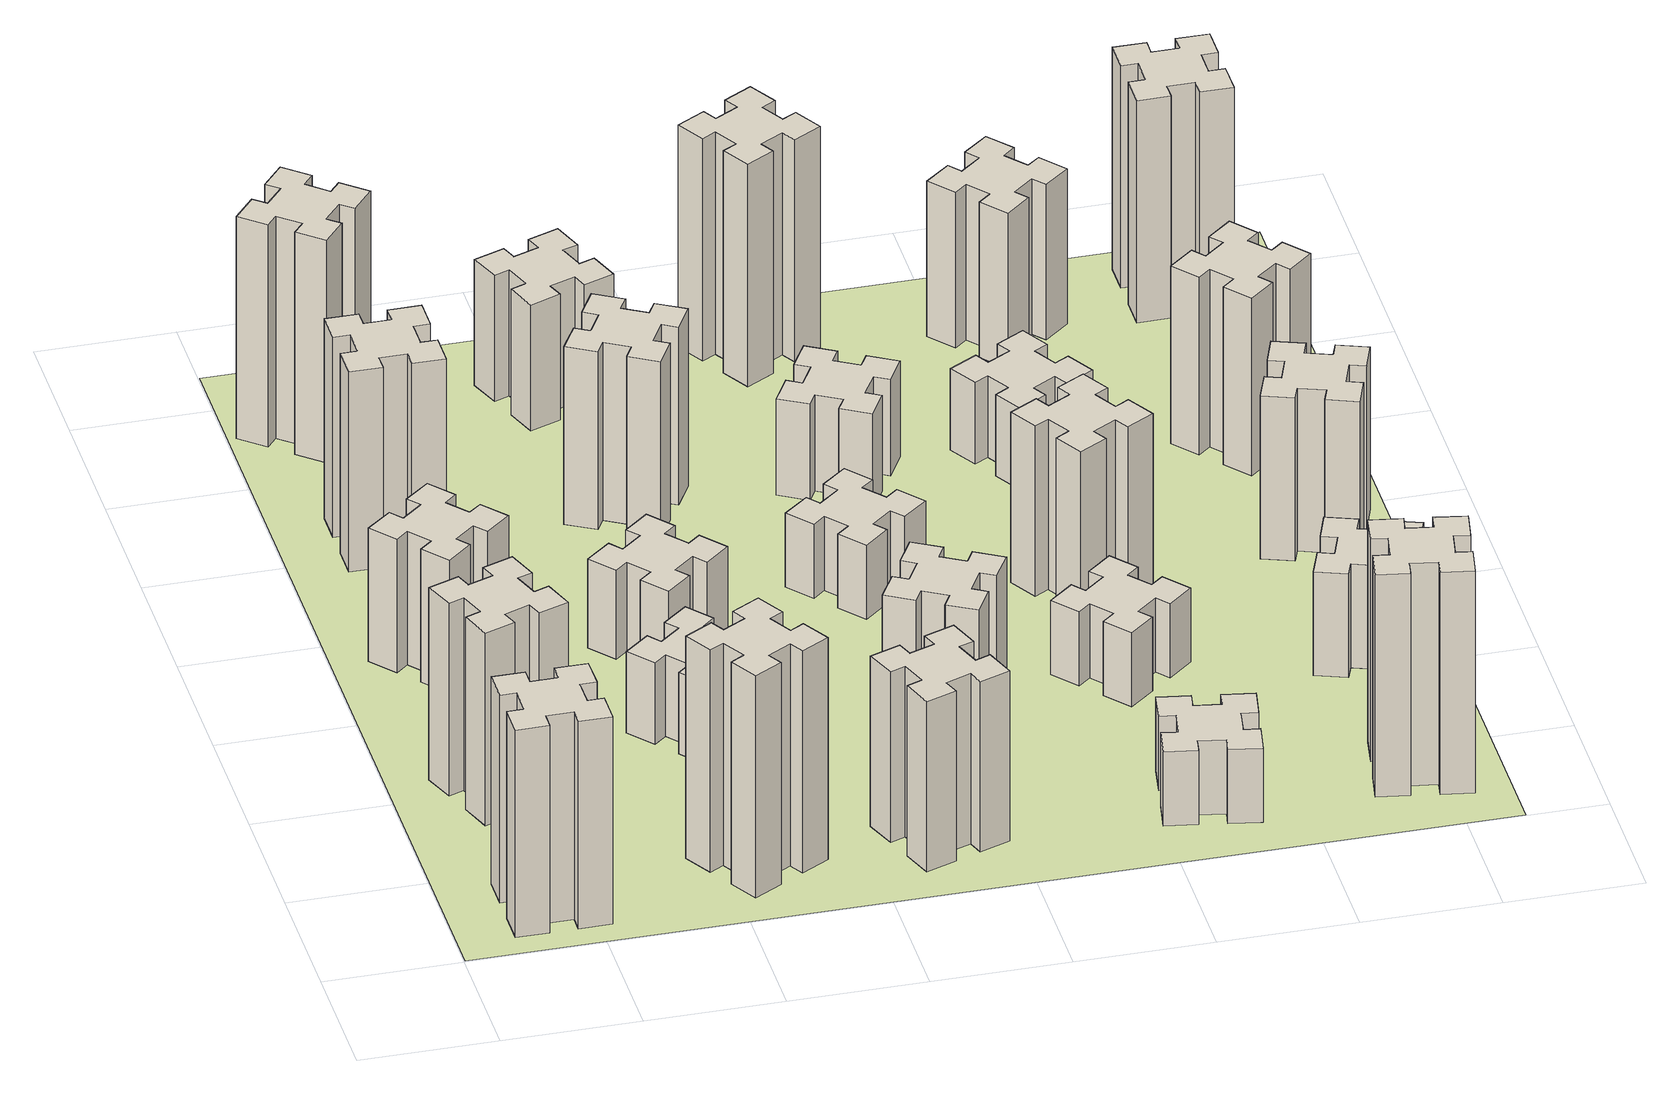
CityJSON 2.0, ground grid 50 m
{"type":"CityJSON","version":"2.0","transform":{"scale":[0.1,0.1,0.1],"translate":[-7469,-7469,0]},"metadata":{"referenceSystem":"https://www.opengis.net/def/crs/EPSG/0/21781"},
"CityObjects":{
"building1":{"type":"Building","attributes":{"class":"1000","function":"1000","usage":"1000","yearOfConstruction":2016,"roofType":"1000","measuredHeight":84,"storeysAboveGround":30,"storeysBelowGround":0},"geometry":[{"type":"Solid","lod":"1","boundaries":[[[[0,1,2,3,4,5,6,7,8,9,10,11,12,13,14,15,16,17,18,19]],[[17,16,20,21]],[[16,15,22,20]],[[15,14,23,22]],[[14,13,24,23]],[[13,12,25,24]],[[12,11,26,25]],[[11,10,27,26]],[[10,9,28,27]],[[9,8,29,28]],[[8,7,30,29]],[[7,6,31,30]],[[6,5,32,31]],[[5,4,33,32]],[[4,3,34,33]],[[3,2,35,34]],[[2,1,36,35]],[[1,0,37,36]],[[0,19,38,37]],[[19,18,39,38]],[[18,17,21,39]],[[24,25,26,27,28,29,30,31,32,33,34,35,36,37,38,39,21,20,22,23]]]]}]},
"building2":{"type":"Building","attributes":{"class":"1000","function":"1000","usage":"1000","yearOfConstruction":2016,"roofType":"1000","measuredHeight":78,"storeysAboveGround":30,"storeysBelowGround":0},"geometry":[{"type":"Solid","lod":"1","boundaries":[[[[40,41,42,43,44,45,46,47,48,49,50,51,52,53,54,55,56,57,58,59]],[[57,56,60,61]],[[56,55,62,60]],[[55,54,63,62]],[[54,53,64,63]],[[53,52,65,64]],[[52,51,66,65]],[[51,50,67,66]],[[50,49,68,67]],[[49,48,69,68]],[[48,47,70,69]],[[47,46,71,70]],[[46,45,72,71]],[[45,44,73,72]],[[44,43,74,73]],[[43,42,75,74]],[[42,41,76,75]],[[41,40,77,76]],[[40,59,78,77]],[[59,58,79,78]],[[58,57,61,79]],[[64,65,66,67,68,69,70,71,72,73,74,75,76,77,78,79,61,60,62,63]]]]}]},
"building3":{"type":"Building","attributes":{"class":"1000","function":"1000","usage":"1000","yearOfConstruction":2016,"roofType":"1000","measuredHeight":54,"storeysAboveGround":30,"storeysBelowGround":0},"geometry":[{"type":"Solid","lod":"1","boundaries":[[[[80,81,82,83,84,85,86,87,88,89,90,91,92,93,94,95,96,97,98,99]],[[97,96,100,101]],[[96,95,102,100]],[[95,94,103,102]],[[94,93,104,103]],[[93,92,105,104]],[[92,91,106,105]],[[91,90,107,106]],[[90,89,108,107]],[[89,88,109,108]],[[88,87,110,109]],[[87,86,111,110]],[[86,85,112,111]],[[85,84,113,112]],[[84,83,114,113]],[[83,82,115,114]],[[82,81,116,115]],[[81,80,117,116]],[[80,99,118,117]],[[99,98,119,118]],[[98,97,101,119]],[[104,105,106,107,108,109,110,111,112,113,114,115,116,117,118,119,101,100,102,103]]]]}]},
"building4":{"type":"Building","attributes":{"class":"1000","function":"1000","usage":"1000","yearOfConstruction":2016,"roofType":"1000","measuredHeight":81,"storeysAboveGround":30,"storeysBelowGround":0},"geometry":[{"type":"Solid","lod":"1","boundaries":[[[[120,121,122,123,124,125,126,127,128,129,130,131,132,133,134,135,136,137,138,139]],[[137,136,140,141]],[[136,135,142,140]],[[135,134,143,142]],[[134,133,144,143]],[[133,132,145,144]],[[132,131,146,145]],[[131,130,147,146]],[[130,129,148,147]],[[129,128,149,148]],[[128,127,150,149]],[[127,126,151,150]],[[126,125,152,151]],[[125,124,153,152]],[[124,123,154,153]],[[123,122,155,154]],[[122,121,156,155]],[[121,120,157,156]],[[120,139,158,157]],[[139,138,159,158]],[[138,137,141,159]],[[144,145,146,147,148,149,150,151,152,153,154,155,156,157,158,159,141,140,142,143]]]]}]},
"building5":{"type":"Building","attributes":{"class":"1000","function":"1000","usage":"1000","yearOfConstruction":2016,"roofType":"1000","measuredHeight":90,"storeysAboveGround":30,"storeysBelowGround":0},"geometry":[{"type":"Solid","lod":"1","boundaries":[[[[160,161,162,163,164,165,166,167,168,169,170,171,172,173,174,175,176,177,178,179]],[[177,176,180,181]],[[176,175,182,180]],[[175,174,183,182]],[[174,173,184,183]],[[173,172,185,184]],[[172,171,186,185]],[[171,170,187,186]],[[170,169,188,187]],[[169,168,189,188]],[[168,167,190,189]],[[167,166,191,190]],[[166,165,192,191]],[[165,164,193,192]],[[164,163,194,193]],[[163,162,195,194]],[[162,161,196,195]],[[161,160,197,196]],[[160,179,198,197]],[[179,178,199,198]],[[178,177,181,199]],[[184,185,186,187,188,189,190,191,192,193,194,195,196,197,198,199,181,180,182,183]]]]}]},
"building6":{"type":"Building","attributes":{"class":"1000","function":"1000","usage":"1000","yearOfConstruction":2016,"roofType":"1000","measuredHeight":90,"storeysAboveGround":30,"storeysBelowGround":0},"geometry":[{"type":"Solid","lod":"1","boundaries":[[[[200,201,202,203,204,205,206,207,208,209,210,211,212,213,214,215,216,217,218,219]],[[217,216,220,221]],[[216,215,222,220]],[[215,214,223,222]],[[214,213,224,223]],[[213,212,225,224]],[[212,211,226,225]],[[211,210,227,226]],[[210,209,228,227]],[[209,208,229,228]],[[208,207,230,229]],[[207,206,231,230]],[[206,205,232,231]],[[205,204,233,232]],[[204,203,234,233]],[[203,202,235,234]],[[202,201,236,235]],[[201,200,237,236]],[[200,219,238,237]],[[219,218,239,238]],[[218,217,221,239]],[[224,225,226,227,228,229,230,231,232,233,234,235,236,237,238,239,221,220,222,223]]]]}]},
"building7":{"type":"Building","attributes":{"class":"1000","function":"1000","usage":"1000","yearOfConstruction":2016,"roofType":"1000","measuredHeight":33,"storeysAboveGround":30,"storeysBelowGround":0},"geometry":[{"type":"Solid","lod":"1","boundaries":[[[[240,241,242,243,244,245,246,247,248,249,250,251,252,253,254,255,256,257,258,259]],[[257,256,260,261]],[[256,255,262,260]],[[255,254,263,262]],[[254,253,264,263]],[[253,252,265,264]],[[252,251,266,265]],[[251,250,267,266]],[[250,249,268,267]],[[249,248,269,268]],[[248,247,270,269]],[[247,246,271,270]],[[246,245,272,271]],[[245,244,273,272]],[[244,243,274,273]],[[243,242,275,274]],[[242,241,276,275]],[[241,240,277,276]],[[240,259,278,277]],[[259,258,279,278]],[[258,257,261,279]],[[264,265,266,267,268,269,270,271,272,273,274,275,276,277,278,279,261,260,262,263]]]]}]},
"building8":{"type":"Building","attributes":{"class":"1000","function":"1000","usage":"1000","yearOfConstruction":2016,"roofType":"1000","measuredHeight":36,"storeysAboveGround":30,"storeysBelowGround":0},"geometry":[{"type":"Solid","lod":"1","boundaries":[[[[280,281,282,283,284,285,286,287,288,289,290,291,292,293,294,295,296,297,298,299]],[[297,296,300,301]],[[296,295,302,300]],[[295,294,303,302]],[[294,293,304,303]],[[293,292,305,304]],[[292,291,306,305]],[[291,290,307,306]],[[290,289,308,307]],[[289,288,309,308]],[[288,287,310,309]],[[287,286,311,310]],[[286,285,312,311]],[[285,284,313,312]],[[284,283,314,313]],[[283,282,315,314]],[[282,281,316,315]],[[281,280,317,316]],[[280,299,318,317]],[[299,298,319,318]],[[298,297,301,319]],[[304,305,306,307,308,309,310,311,312,313,314,315,316,317,318,319,301,300,302,303]]]]}]},
"building9":{"type":"Building","attributes":{"class":"1000","function":"1000","usage":"1000","yearOfConstruction":2016,"roofType":"1000","measuredHeight":69,"storeysAboveGround":30,"storeysBelowGround":0},"geometry":[{"type":"Solid","lod":"1","boundaries":[[[[320,321,322,323,324,325,326,327,328,329,330,331,332,333,334,335,336,337,338,339]],[[337,336,340,341]],[[336,335,342,340]],[[335,334,343,342]],[[334,333,344,343]],[[333,332,345,344]],[[332,331,346,345]],[[331,330,347,346]],[[330,329,348,347]],[[329,328,349,348]],[[328,327,350,349]],[[327,326,351,350]],[[326,325,352,351]],[[325,324,353,352]],[[324,323,354,353]],[[323,322,355,354]],[[322,321,356,355]],[[321,320,357,356]],[[320,339,358,357]],[[339,338,359,358]],[[338,337,341,359]],[[344,345,346,347,348,349,350,351,352,353,354,355,356,357,358,359,341,340,342,343]]]]}]},
"building10":{"type":"Building","attributes":{"class":"1000","function":"1000","usage":"1000","yearOfConstruction":2016,"roofType":"1000","measuredHeight":72,"storeysAboveGround":30,"storeysBelowGround":0},"geometry":[{"type":"Solid","lod":"1","boundaries":[[[[360,361,362,363,364,365,366,367,368,369,370,371,372,373,374,375,376,377,378,379]],[[377,376,380,381]],[[376,375,382,380]],[[375,374,383,382]],[[374,373,384,383]],[[373,372,385,384]],[[372,371,386,385]],[[371,370,387,386]],[[370,369,388,387]],[[369,368,389,388]],[[368,367,390,389]],[[367,366,391,390]],[[366,365,392,391]],[[365,364,393,392]],[[364,363,394,393]],[[363,362,395,394]],[[362,361,396,395]],[[361,360,397,396]],[[360,379,398,397]],[[379,378,399,398]],[[378,377,381,399]],[[384,385,386,387,388,389,390,391,392,393,394,395,396,397,398,399,381,380,382,383]]]]}]},
"building11":{"type":"Building","attributes":{"class":"1000","function":"1000","usage":"1000","yearOfConstruction":2016,"roofType":"1000","measuredHeight":51,"storeysAboveGround":30,"storeysBelowGround":0},"geometry":[{"type":"Solid","lod":"1","boundaries":[[[[400,401,402,403,404,405,406,407,408,409,410,411,412,413,414,415,416,417,418,419]],[[417,416,420,421]],[[416,415,422,420]],[[415,414,423,422]],[[414,413,424,423]],[[413,412,425,424]],[[412,411,426,425]],[[411,410,427,426]],[[410,409,428,427]],[[409,408,429,428]],[[408,407,430,429]],[[407,406,431,430]],[[406,405,432,431]],[[405,404,433,432]],[[404,403,434,433]],[[403,402,435,434]],[[402,401,436,435]],[[401,400,437,436]],[[400,419,438,437]],[[419,418,439,438]],[[418,417,421,439]],[[424,425,426,427,428,429,430,431,432,433,434,435,436,437,438,439,421,420,422,423]]]]}]},
"building12":{"type":"Building","attributes":{"class":"1000","function":"1000","usage":"1000","yearOfConstruction":2016,"roofType":"1000","measuredHeight":54,"storeysAboveGround":30,"storeysBelowGround":0},"geometry":[{"type":"Solid","lod":"1","boundaries":[[[[440,441,442,443,444,445,446,447,448,449,450,451,452,453,454,455,456,457,458,459]],[[457,456,460,461]],[[456,455,462,460]],[[455,454,463,462]],[[454,453,464,463]],[[453,452,465,464]],[[452,451,466,465]],[[451,450,467,466]],[[450,449,468,467]],[[449,448,469,468]],[[448,447,470,469]],[[447,446,471,470]],[[446,445,472,471]],[[445,444,473,472]],[[444,443,474,473]],[[443,442,475,474]],[[442,441,476,475]],[[441,440,477,476]],[[440,459,478,477]],[[459,458,479,478]],[[458,457,461,479]],[[464,465,466,467,468,469,470,471,472,473,474,475,476,477,478,479,461,460,462,463]]]]}]},
"building13":{"type":"Building","attributes":{"class":"1000","function":"1000","usage":"1000","yearOfConstruction":2016,"roofType":"1000","measuredHeight":30,"storeysAboveGround":30,"storeysBelowGround":0},"geometry":[{"type":"Solid","lod":"1","boundaries":[[[[480,481,482,483,484,485,486,487,488,489,490,491,492,493,494,495,496,497,498,499]],[[497,496,500,501]],[[496,495,502,500]],[[495,494,503,502]],[[494,493,504,503]],[[493,492,505,504]],[[492,491,506,505]],[[491,490,507,506]],[[490,489,508,507]],[[489,488,509,508]],[[488,487,510,509]],[[487,486,511,510]],[[486,485,512,511]],[[485,484,513,512]],[[484,483,514,513]],[[483,482,515,514]],[[482,481,516,515]],[[481,480,517,516]],[[480,499,518,517]],[[499,498,519,518]],[[498,497,501,519]],[[504,505,506,507,508,509,510,511,512,513,514,515,516,517,518,519,501,500,502,503]]]]}]},
"building14":{"type":"Building","attributes":{"class":"1000","function":"1000","usage":"1000","yearOfConstruction":2016,"roofType":"1000","measuredHeight":39,"storeysAboveGround":30,"storeysBelowGround":0},"geometry":[{"type":"Solid","lod":"1","boundaries":[[[[520,521,522,523,524,525,526,527,528,529,530,531,532,533,534,535,536,537,538,539]],[[537,536,540,541]],[[536,535,542,540]],[[535,534,543,542]],[[534,533,544,543]],[[533,532,545,544]],[[532,531,546,545]],[[531,530,547,546]],[[530,529,548,547]],[[529,528,549,548]],[[528,527,550,549]],[[527,526,551,550]],[[526,525,552,551]],[[525,524,553,552]],[[524,523,554,553]],[[523,522,555,554]],[[522,521,556,555]],[[521,520,557,556]],[[520,539,558,557]],[[539,538,559,558]],[[538,537,541,559]],[[544,545,546,547,548,549,550,551,552,553,554,555,556,557,558,559,541,540,542,543]]]]}]},
"building15":{"type":"Building","attributes":{"class":"1000","function":"1000","usage":"1000","yearOfConstruction":2016,"roofType":"1000","measuredHeight":30,"storeysAboveGround":30,"storeysBelowGround":0},"geometry":[{"type":"Solid","lod":"1","boundaries":[[[[560,561,562,563,564,565,566,567,568,569,570,571,572,573,574,575,576,577,578,579]],[[577,576,580,581]],[[576,575,582,580]],[[575,574,583,582]],[[574,573,584,583]],[[573,572,585,584]],[[572,571,586,585]],[[571,570,587,586]],[[570,569,588,587]],[[569,568,589,588]],[[568,567,590,589]],[[567,566,591,590]],[[566,565,592,591]],[[565,564,593,592]],[[564,563,594,593]],[[563,562,595,594]],[[562,561,596,595]],[[561,560,597,596]],[[560,579,598,597]],[[579,578,599,598]],[[578,577,581,599]],[[584,585,586,587,588,589,590,591,592,593,594,595,596,597,598,599,581,580,582,583]]]]}]},
"building16":{"type":"Building","attributes":{"class":"1000","function":"1000","usage":"1000","yearOfConstruction":2016,"roofType":"1000","measuredHeight":90,"storeysAboveGround":30,"storeysBelowGround":0},"geometry":[{"type":"Solid","lod":"1","boundaries":[[[[600,601,602,603,604,605,606,607,608,609,610,611,612,613,614,615,616,617,618,619]],[[617,616,620,621]],[[616,615,622,620]],[[615,614,623,622]],[[614,613,624,623]],[[613,612,625,624]],[[612,611,626,625]],[[611,610,627,626]],[[610,609,628,627]],[[609,608,629,628]],[[608,607,630,629]],[[607,606,631,630]],[[606,605,632,631]],[[605,604,633,632]],[[604,603,634,633]],[[603,602,635,634]],[[602,601,636,635]],[[601,600,637,636]],[[600,619,638,637]],[[619,618,639,638]],[[618,617,621,639]],[[624,625,626,627,628,629,630,631,632,633,634,635,636,637,638,639,621,620,622,623]]]]}]},
"building17":{"type":"Building","attributes":{"class":"1000","function":"1000","usage":"1000","yearOfConstruction":2016,"roofType":"1000","measuredHeight":30,"storeysAboveGround":30,"storeysBelowGround":0},"geometry":[{"type":"Solid","lod":"1","boundaries":[[[[640,641,642,643,644,645,646,647,648,649,650,651,652,653,654,655,656,657,658,659]],[[657,656,660,661]],[[656,655,662,660]],[[655,654,663,662]],[[654,653,664,663]],[[653,652,665,664]],[[652,651,666,665]],[[651,650,667,666]],[[650,649,668,667]],[[649,648,669,668]],[[648,647,670,669]],[[647,646,671,670]],[[646,645,672,671]],[[645,644,673,672]],[[644,643,674,673]],[[643,642,675,674]],[[642,641,676,675]],[[641,640,677,676]],[[640,659,678,677]],[[659,658,679,678]],[[658,657,661,679]],[[664,665,666,667,668,669,670,671,672,673,674,675,676,677,678,679,661,660,662,663]]]]}]},
"building18":{"type":"Building","attributes":{"class":"1000","function":"1000","usage":"1000","yearOfConstruction":2016,"roofType":"1000","measuredHeight":69,"storeysAboveGround":30,"storeysBelowGround":0},"geometry":[{"type":"Solid","lod":"1","boundaries":[[[[680,681,682,683,684,685,686,687,688,689,690,691,692,693,694,695,696,697,698,699]],[[697,696,700,701]],[[696,695,702,700]],[[695,694,703,702]],[[694,693,704,703]],[[693,692,705,704]],[[692,691,706,705]],[[691,690,707,706]],[[690,689,708,707]],[[689,688,709,708]],[[688,687,710,709]],[[687,686,711,710]],[[686,685,712,711]],[[685,684,713,712]],[[684,683,714,713]],[[683,682,715,714]],[[682,681,716,715]],[[681,680,717,716]],[[680,699,718,717]],[[699,698,719,718]],[[698,697,701,719]],[[704,705,706,707,708,709,710,711,712,713,714,715,716,717,718,719,701,700,702,703]]]]}]},
"building19":{"type":"Building","attributes":{"class":"1000","function":"1000","usage":"1000","yearOfConstruction":2016,"roofType":"1000","measuredHeight":33,"storeysAboveGround":30,"storeysBelowGround":0},"geometry":[{"type":"Solid","lod":"1","boundaries":[[[[720,721,722,723,724,725,726,727,728,729,730,731,732,733,734,735,736,737,738,739]],[[737,736,740,741]],[[736,735,742,740]],[[735,734,743,742]],[[734,733,744,743]],[[733,732,745,744]],[[732,731,746,745]],[[731,730,747,746]],[[730,729,748,747]],[[729,728,749,748]],[[728,727,750,749]],[[727,726,751,750]],[[726,725,752,751]],[[725,724,753,752]],[[724,723,754,753]],[[723,722,755,754]],[[722,721,756,755]],[[721,720,757,756]],[[720,739,758,757]],[[739,738,759,758]],[[738,737,741,759]],[[744,745,746,747,748,749,750,751,752,753,754,755,756,757,758,759,741,740,742,743]]]]}]},
"building20":{"type":"Building","attributes":{"class":"1000","function":"1000","usage":"1000","yearOfConstruction":2016,"roofType":"1000","measuredHeight":90,"storeysAboveGround":30,"storeysBelowGround":0},"geometry":[{"type":"Solid","lod":"1","boundaries":[[[[760,761,762,763,764,765,766,767,768,769,770,771,772,773,774,775,776,777,778,779]],[[777,776,780,781]],[[776,775,782,780]],[[775,774,783,782]],[[774,773,784,783]],[[773,772,785,784]],[[772,771,786,785]],[[771,770,787,786]],[[770,769,788,787]],[[769,768,789,788]],[[768,767,790,789]],[[767,766,791,790]],[[766,765,792,791]],[[765,764,793,792]],[[764,763,794,793]],[[763,762,795,794]],[[762,761,796,795]],[[761,760,797,796]],[[760,779,798,797]],[[779,778,799,798]],[[778,777,781,799]],[[784,785,786,787,788,789,790,791,792,793,794,795,796,797,798,799,781,780,782,783]]]]}]},
"building21":{"type":"Building","attributes":{"class":"1000","function":"1000","usage":"1000","yearOfConstruction":2016,"roofType":"1000","measuredHeight":63,"storeysAboveGround":30,"storeysBelowGround":0},"geometry":[{"type":"Solid","lod":"1","boundaries":[[[[800,801,802,803,804,805,806,807,808,809,810,811,812,813,814,815,816,817,818,819]],[[817,816,820,821]],[[816,815,822,820]],[[815,814,823,822]],[[814,813,824,823]],[[813,812,825,824]],[[812,811,826,825]],[[811,810,827,826]],[[810,809,828,827]],[[809,808,829,828]],[[808,807,830,829]],[[807,806,831,830]],[[806,805,832,831]],[[805,804,833,832]],[[804,803,834,833]],[[803,802,835,834]],[[802,801,836,835]],[[801,800,837,836]],[[800,819,838,837]],[[819,818,839,838]],[[818,817,821,839]],[[824,825,826,827,828,829,830,831,832,833,834,835,836,837,838,839,821,820,822,823]]]]}]},
"building22":{"type":"Building","attributes":{"class":"1000","function":"1000","usage":"1000","yearOfConstruction":2016,"roofType":"1000","measuredHeight":42,"storeysAboveGround":30,"storeysBelowGround":0},"geometry":[{"type":"Solid","lod":"1","boundaries":[[[[840,841,842,843,844,845,846,847,848,849,850,851,852,853,854,855,856,857,858,859]],[[857,856,860,861]],[[856,855,862,860]],[[855,854,863,862]],[[854,853,864,863]],[[853,852,865,864]],[[852,851,866,865]],[[851,850,867,866]],[[850,849,868,867]],[[849,848,869,868]],[[848,847,870,869]],[[847,846,871,870]],[[846,845,872,871]],[[845,844,873,872]],[[844,843,874,873]],[[843,842,875,874]],[[842,841,876,875]],[[841,840,877,876]],[[840,859,878,877]],[[859,858,879,878]],[[858,857,861,879]],[[864,865,866,867,868,869,870,871,872,873,874,875,876,877,878,879,861,860,862,863]]]]}]},
"building23":{"type":"Building","attributes":{"class":"1000","function":"1000","usage":"1000","yearOfConstruction":2016,"roofType":"1000","measuredHeight":66,"storeysAboveGround":30,"storeysBelowGround":0},"geometry":[{"type":"Solid","lod":"1","boundaries":[[[[880,881,882,883,884,885,886,887,888,889,890,891,892,893,894,895,896,897,898,899]],[[897,896,900,901]],[[896,895,902,900]],[[895,894,903,902]],[[894,893,904,903]],[[893,892,905,904]],[[892,891,906,905]],[[891,890,907,906]],[[890,889,908,907]],[[889,888,909,908]],[[888,887,910,909]],[[887,886,911,910]],[[886,885,912,911]],[[885,884,913,912]],[[884,883,914,913]],[[883,882,915,914]],[[882,881,916,915]],[[881,880,917,916]],[[880,899,918,917]],[[899,898,919,918]],[[898,897,901,919]],[[904,905,906,907,908,909,910,911,912,913,914,915,916,917,918,919,901,900,902,903]]]]}]},
"building24":{"type":"Building","attributes":{"class":"1000","function":"1000","usage":"1000","yearOfConstruction":2016,"roofType":"1000","measuredHeight":72,"storeysAboveGround":30,"storeysBelowGround":0},"geometry":[{"type":"Solid","lod":"1","boundaries":[[[[920,921,922,923,924,925,926,927,928,929,930,931,932,933,934,935,936,937,938,939]],[[937,936,940,941]],[[936,935,942,940]],[[935,934,943,942]],[[934,933,944,943]],[[933,932,945,944]],[[932,931,946,945]],[[931,930,947,946]],[[930,929,948,947]],[[929,928,949,948]],[[928,927,950,949]],[[927,926,951,950]],[[926,925,952,951]],[[925,924,953,952]],[[924,923,954,953]],[[923,922,955,954]],[[922,921,956,955]],[[921,920,957,956]],[[920,939,958,957]],[[939,938,959,958]],[[938,937,941,959]],[[944,945,946,947,948,949,950,951,952,953,954,955,956,957,958,959,941,940,942,943]]]]}]},
"building25":{"type":"Building","attributes":{"class":"1000","function":"1000","usage":"1000","yearOfConstruction":2016,"roofType":"1000","measuredHeight":90,"storeysAboveGround":30,"storeysBelowGround":0},"geometry":[{"type":"Solid","lod":"1","boundaries":[[[[960,961,962,963,964,965,966,967,968,969,970,971,972,973,974,975,976,977,978,979]],[[977,976,980,981]],[[976,975,982,980]],[[975,974,983,982]],[[974,973,984,983]],[[973,972,985,984]],[[972,971,986,985]],[[971,970,987,986]],[[970,969,988,987]],[[969,968,989,988]],[[968,967,990,989]],[[967,966,991,990]],[[966,965,992,991]],[[965,964,993,992]],[[964,963,994,993]],[[963,962,995,994]],[[962,961,996,995]],[[961,960,997,996]],[[960,979,998,997]],[[979,978,999,998]],[[978,977,981,999]],[[984,985,986,987,988,989,990,991,992,993,994,995,996,997,998,999,981,980,982,983]]]]}]},
"landuse1":{"type":"LandUse","attributes":{"name":"plot1","function":"1010"},"geometry":[{"type":"MultiSurface","lod":"1","boundaries":[[[1000,1001,1002,1003]]]}]}
},
"vertices":[
[265,325,0],[265,225,0],[205,225,0],[205,105,0],[325,105,0],[325,165,0],[425,165,0],[425,105,0],[545,105,0],[545,225,0],[485,225,0],[485,325,0],[545,325,0],[545,445,0],[425,445,0],[425,385,0],[325,385,0],[325,445,0],[205,445,0],[205,325,0],[325,385,840],[325,445,840],[425,385,840],[425,445,840],[545,445,840],[545,325,840],[485,325,840],[485,225,840],[545,225,840],[545,105,840],[425,105,840],[425,165,840],[325,165,840],[325,105,840],[205,105,840],[205,225,840],[265,225,840],[265,325,840],[205,325,840],[205,445,840],
[255,1025,0],[289,931,0],[233,910,0],[274,797,0],[387,839,0],[366,895,0],[460,929,0],[480,873,0],[593,914,0],[552,1027,0],[496,1006,0],[462,1100,0],[518,1120,0],[477,1233,0],[364,1192,0],[385,1136,0],[291,1102,0],[270,1158,0],[157,1117,0],[199,1004,0],[291,1102,780],[270,1158,780],[385,1136,780],[364,1192,780],[477,1233,780],[518,1120,780],[462,1100,780],[496,1006,780],[552,1027,780],[593,914,780],[480,873,780],[460,929,780],[366,895,780],[387,839,780],[274,797,780],[233,910,780],[289,931,780],[255,1025,780],[199,1004,780],[157,1117,780],
[492,1888,0],[427,1964,0],[473,2003,0],[396,2095,0],[304,2018,0],[343,1972,0],[266,1907,0],[228,1953,0],[136,1876,0],[213,1784,0],[259,1823,0],[323,1746,0],[277,1708,0],[354,1616,0],[446,1693,0],[408,1739,0],[484,1803,0],[523,1757,0],[615,1834,0],[538,1926,0],[484,1803,540],[523,1757,540],[408,1739,540],[446,1693,540],[354,1616,540],[277,1708,540],[323,1746,540],[259,1823,540],[213,1784,540],[136,1876,540],[228,1953,540],[266,1907,540],[343,1972,540],[304,2018,540],[396,2095,540],[473,2003,540],[427,1964,540],[492,1888,540],[538,1926,540],[615,1834,540],
[485,2545,0],[485,2645,0],[545,2645,0],[545,2765,0],[425,2765,0],[425,2705,0],[325,2705,0],[325,2765,0],[205,2765,0],[205,2645,0],[265,2645,0],[265,2545,0],[205,2545,0],[205,2425,0],[325,2425,0],[325,2485,0],[425,2485,0],[425,2425,0],[545,2425,0],[545,2545,0],[425,2485,810],[425,2425,810],[325,2485,810],[325,2425,810],[205,2425,810],[205,2545,810],[265,2545,810],[265,2645,810],[205,2645,810],[205,2765,810],[325,2765,810],[325,2705,810],[425,2705,810],[425,2765,810],[545,2765,810],[545,2645,810],[485,2645,810],[485,2545,810],[545,2545,810],[545,2425,810],
[1127,255,0],[1214,305,0],[1244,253,0],[1348,313,0],[1288,417,0],[1236,387,0],[1186,474,0],[1238,504,0],[1178,608,0],[1074,548,0],[1104,496,0],[1017,446,0],[987,498,0],[883,438,0],[943,334,0],[995,364,0],[1045,277,0],[993,247,0],[1053,143,0],[1157,203,0],[1045,277,900],[993,247,900],[995,364,900],[943,334,900],[883,438,900],[987,498,900],[1017,446,900],[1104,496,900],[1074,548,900],[1178,608,900],[1238,504,900],[1186,474,900],[1236,387,900],[1288,417,900],[1348,313,900],[1244,253,900],[1214,305,900],[1127,255,900],[1157,203,900],[1053,143,900],
[384,3387,0],[308,3452,0],[346,3498,0],[254,3575,0],[177,3483,0],[223,3444,0],[159,3368,0],[113,3406,0],[36,3314,0],[128,3237,0],[166,3283,0],[243,3219,0],[204,3173,0],[296,3096,0],[373,3188,0],[327,3226,0],[392,3303,0],[438,3264,0],[515,3356,0],[423,3433,0],[392,3303,900],[438,3264,900],[327,3226,900],[373,3188,900],[296,3096,900],[204,3173,900],[243,3219,900],[166,3283,900],[128,3237,900],[36,3314,900],[113,3406,900],[159,3368,900],[223,3444,900],[177,3483,900],[254,3575,900],[346,3498,900],[308,3452,900],[384,3387,900],[423,3433,900],[515,3356,900],
[1083,1332,0],[1006,1267,0],[968,1313,0],[876,1236,0],[953,1144,0],[999,1183,0],[1063,1106,0],[1017,1068,0],[1094,976,0],[1186,1053,0],[1148,1099,0],[1224,1163,0],[1263,1117,0],[1355,1194,0],[1278,1286,0],[1232,1248,0],[1167,1324,0],[1213,1363,0],[1136,1455,0],[1044,1378,0],[1167,1324,330],[1213,1363,330],[1232,1248,330],[1278,1286,330],[1355,1194,330],[1263,1117,330],[1224,1163,330],[1148,1099,330],[1186,1053,330],[1094,976,330],[1017,1068,330],[1063,1106,330],[999,1183,330],[953,1144,330],[876,1236,330],[968,1313,330],[1006,1267,330],[1083,1332,330],[1044,1378,330],[1136,1455,330],
[1083,1872,0],[1006,1807,0],[968,1853,0],[876,1776,0],[953,1684,0],[999,1723,0],[1063,1646,0],[1017,1608,0],[1094,1516,0],[1186,1593,0],[1148,1639,0],[1224,1703,0],[1263,1657,0],[1355,1734,0],[1278,1826,0],[1232,1788,0],[1167,1864,0],[1213,1903,0],[1136,1995,0],[1044,1918,0],[1167,1864,360],[1213,1903,360],[1232,1788,360],[1278,1826,360],[1355,1734,360],[1263,1657,360],[1224,1703,360],[1148,1639,360],[1186,1593,360],[1094,1516,360],[1017,1608,360],[1063,1646,360],[999,1723,360],[953,1684,360],[876,1776,360],[968,1853,360],[1006,1807,360],[1083,1872,360],[1044,1918,360],[1136,1995,360],
[1765,496,0],[1671,462,0],[1650,518,0],[1537,477,0],[1579,364,0],[1635,385,0],[1669,291,0],[1613,270,0],[1654,157,0],[1767,199,0],[1746,255,0],[1840,289,0],[1860,233,0],[1973,274,0],[1932,387,0],[1876,366,0],[1842,460,0],[1898,480,0],[1857,593,0],[1744,552,0],[1842,460,690],[1898,480,690],[1876,366,690],[1932,387,690],[1973,274,690],[1860,233,690],[1840,289,690],[1746,255,690],[1767,199,690],[1654,157,690],[1613,270,690],[1669,291,690],[1635,385,690],[1579,364,690],[1537,477,690],[1650,518,690],[1671,462,690],[1765,496,690],[1744,552,690],[1857,593,690],
[1117,2525,0],[1204,2475,0],[1174,2423,0],[1278,2363,0],[1338,2467,0],[1286,2497,0],[1336,2584,0],[1388,2554,0],[1448,2658,0],[1344,2718,0],[1314,2666,0],[1227,2716,0],[1257,2768,0],[1153,2828,0],[1093,2724,0],[1145,2694,0],[1095,2607,0],[1043,2637,0],[983,2533,0],[1087,2473,0],[1095,2607,720],[1043,2637,720],[1145,2694,720],[1093,2724,720],[1153,2828,720],[1257,2768,720],[1227,2716,720],[1314,2666,720],[1344,2718,720],[1448,2658,720],[1388,2554,720],[1336,2584,720],[1286,2497,720],[1338,2467,720],[1278,2363,720],[1174,2423,720],[1204,2475,720],[1117,2525,720],[1087,2473,720],[983,2533,720],
[1125,3456,0],[1031,3422,0],[1010,3478,0],[897,3437,0],[939,3324,0],[995,3345,0],[1029,3251,0],[973,3230,0],[1014,3117,0],[1127,3159,0],[1106,3215,0],[1200,3249,0],[1220,3193,0],[1333,3234,0],[1292,3347,0],[1236,3326,0],[1202,3420,0],[1258,3440,0],[1217,3553,0],[1104,3512,0],[1202,3420,510],[1258,3440,510],[1236,3326,510],[1292,3347,510],[1333,3234,510],[1220,3193,510],[1200,3249,510],[1106,3215,510],[1127,3159,510],[1014,3117,510],[973,3230,510],[1029,3251,510],[995,3345,510],[939,3324,510],[897,3437,510],[1010,3478,510],[1031,3422,510],[1125,3456,510],[1104,3512,510],[1217,3553,510],
[2026,1017,0],[2076,1104,0],[2128,1074,0],[2188,1178,0],[2084,1238,0],[2054,1186,0],[1967,1236,0],[1997,1288,0],[1893,1348,0],[1833,1244,0],[1885,1214,0],[1835,1127,0],[1783,1157,0],[1723,1053,0],[1827,993,0],[1857,1045,0],[1944,995,0],[1914,943,0],[2018,883,0],[2078,987,0],[1944,995,540],[1914,943,540],[1857,1045,540],[1827,993,540],[1723,1053,540],[1783,1157,540],[1835,1127,540],[1885,1214,540],[1833,1244,540],[1893,1348,540],[1997,1288,540],[1967,1236,540],[2054,1186,540],[2084,1238,540],[2188,1178,540],[2128,1074,540],[2076,1104,540],[2026,1017,540],[2078,987,540],[2018,883,540],
[1972,1988,0],[1907,2064,0],[1953,2103,0],[1876,2195,0],[1784,2118,0],[1823,2072,0],[1746,2007,0],[1708,2053,0],[1616,1976,0],[1693,1884,0],[1739,1923,0],[1803,1846,0],[1757,1808,0],[1834,1716,0],[1926,1793,0],[1888,1839,0],[1964,1903,0],[2003,1857,0],[2095,1934,0],[2018,2026,0],[1964,1903,300],[2003,1857,300],[1888,1839,300],[1926,1793,300],[1834,1716,300],[1757,1808,300],[1803,1846,300],[1739,1923,300],[1693,1884,300],[1616,1976,300],[1708,2053,300],[1746,2007,300],[1823,2072,300],[1784,2118,300],[1876,2195,300],[1953,2103,300],[1907,2064,300],[1972,1988,300],[2018,2026,300],[2095,1934,300],
[2026,2497,0],[2076,2584,0],[2128,2554,0],[2188,2658,0],[2084,2718,0],[2054,2666,0],[1967,2716,0],[1997,2768,0],[1893,2828,0],[1833,2724,0],[1885,2694,0],[1835,2607,0],[1783,2637,0],[1723,2533,0],[1827,2473,0],[1857,2525,0],[1944,2475,0],[1914,2423,0],[2018,2363,0],[2078,2467,0],[1944,2475,390],[1914,2423,390],[1857,2525,390],[1827,2473,390],[1723,2533,390],[1783,2637,390],[1835,2607,390],[1885,2694,390],[1833,2724,390],[1893,2828,390],[1997,2768,390],[1967,2716,390],[2054,2666,390],[2084,2718,390],[2188,2658,390],[2128,2554,390],[2076,2584,390],[2026,2497,390],[2078,2467,390],[2018,2363,390],
[2596,444,0],[2578,345,0],[2519,356,0],[2498,237,0],[2617,217,0],[2627,276,0],[2725,258,0],[2715,199,0],[2833,178,0],[2854,297,0],[2795,307,0],[2812,405,0],[2871,395,0],[2892,513,0],[2774,534,0],[2764,475,0],[2665,492,0],[2676,551,0],[2557,572,0],[2537,454,0],[2665,492,300],[2676,551,300],[2764,475,300],[2774,534,300],[2892,513,300],[2871,395,300],[2812,405,300],[2795,307,300],[2854,297,300],[2833,178,300],[2715,199,300],[2725,258,300],[2627,276,300],[2617,217,300],[2498,237,300],[2519,356,300],[2578,345,300],[2596,444,300],[2537,454,300],[2557,572,300],
[1844,3556,0],[1757,3506,0],[1727,3558,0],[1623,3498,0],[1683,3394,0],[1735,3424,0],[1785,3337,0],[1733,3307,0],[1793,3203,0],[1897,3263,0],[1867,3315,0],[1954,3365,0],[1984,3313,0],[2088,3373,0],[2028,3477,0],[1976,3447,0],[1926,3534,0],[1978,3564,0],[1918,3668,0],[1814,3608,0],[1926,3534,900],[1978,3564,900],[1976,3447,900],[2028,3477,900],[2088,3373,900],[1984,3313,900],[1954,3365,900],[1867,3315,900],[1897,3263,900],[1793,3203,900],[1733,3307,900],[1785,3337,900],[1735,3424,900],[1683,3394,900],[1623,3498,900],[1727,3558,900],[1757,3506,900],[1844,3556,900],[1814,3608,900],[1918,3668,900],
[2628,1099,0],[2704,1163,0],[2743,1117,0],[2835,1194,0],[2758,1286,0],[2712,1248,0],[2647,1324,0],[2693,1363,0],[2616,1455,0],[2524,1378,0],[2563,1332,0],[2486,1267,0],[2448,1313,0],[2356,1236,0],[2433,1144,0],[2479,1183,0],[2543,1106,0],[2497,1068,0],[2574,976,0],[2666,1053,0],[2543,1106,300],[2497,1068,300],[2479,1183,300],[2433,1144,300],[2356,1236,300],[2448,1313,300],[2486,1267,300],[2563,1332,300],[2524,1378,300],[2616,1455,300],[2693,1363,300],[2647,1324,300],[2712,1248,300],[2758,1286,300],[2835,1194,300],[2743,1117,300],[2704,1163,300],[2628,1099,300],[2666,1053,300],[2574,976,300],
[2716,1767,0],[2666,1854,0],[2718,1884,0],[2658,1988,0],[2554,1928,0],[2584,1876,0],[2497,1826,0],[2467,1878,0],[2363,1818,0],[2423,1714,0],[2475,1744,0],[2525,1657,0],[2473,1627,0],[2533,1523,0],[2637,1583,0],[2607,1635,0],[2694,1685,0],[2724,1633,0],[2828,1693,0],[2768,1797,0],[2694,1685,690],[2724,1633,690],[2607,1635,690],[2637,1583,690],[2533,1523,690],[2473,1627,690],[2525,1657,690],[2475,1744,690],[2423,1714,690],[2363,1818,690],[2467,1878,690],[2497,1826,690],[2584,1876,690],[2554,1928,690],[2658,1988,690],[2718,1884,690],[2666,1854,690],[2716,1767,690],[2768,1797,690],[2828,1693,690],
[2475,2584,0],[2525,2497,0],[2473,2467,0],[2533,2363,0],[2637,2423,0],[2607,2475,0],[2694,2525,0],[2724,2473,0],[2828,2533,0],[2768,2637,0],[2716,2607,0],[2666,2694,0],[2718,2724,0],[2658,2828,0],[2554,2768,0],[2584,2716,0],[2497,2666,0],[2467,2718,0],[2363,2658,0],[2423,2554,0],[2497,2666,330],[2467,2718,330],[2584,2716,330],[2554,2768,330],[2658,2828,330],[2718,2724,330],[2666,2694,330],[2716,2607,330],[2768,2637,330],[2828,2533,330],[2724,2473,330],[2694,2525,330],[2607,2475,330],[2637,2423,330],[2533,2363,330],[2473,2467,330],[2525,2497,330],[2475,2584,330],[2423,2554,330],[2363,2658,330],
[3504,475,0],[3405,492,0],[3416,551,0],[3297,572,0],[3277,454,0],[3336,444,0],[3318,345,0],[3259,356,0],[3238,237,0],[3357,217,0],[3367,276,0],[3465,258,0],[3455,199,0],[3573,178,0],[3594,297,0],[3535,307,0],[3552,405,0],[3611,395,0],[3632,513,0],[3514,534,0],[3552,405,900],[3611,395,900],[3535,307,900],[3594,297,900],[3573,178,900],[3455,199,900],[3465,258,900],[3367,276,900],[3357,217,900],[3238,237,900],[3259,356,900],[3318,345,900],[3336,444,900],[3277,454,900],[3297,572,900],[3416,551,900],[3405,492,900],[3504,475,900],[3514,534,900],[3632,513,900],
[2812,3368,0],[2747,3444,0],[2793,3483,0],[2716,3575,0],[2624,3498,0],[2663,3452,0],[2586,3387,0],[2548,3433,0],[2456,3356,0],[2533,3264,0],[2579,3303,0],[2643,3226,0],[2597,3188,0],[2674,3096,0],[2766,3173,0],[2728,3219,0],[2804,3283,0],[2843,3237,0],[2935,3314,0],[2858,3406,0],[2804,3283,630],[2843,3237,630],[2728,3219,630],[2766,3173,630],[2674,3096,630],[2597,3188,630],[2643,3226,630],[2579,3303,630],[2533,3264,630],[2456,3356,630],[2548,3433,630],[2586,3387,630],[2663,3452,630],[2624,3498,630],[2716,3575,630],[2793,3483,630],[2747,3444,630],[2812,3368,630],[2858,3406,630],[2935,3314,630],
[3351,1029,0],[3445,995,0],[3424,939,0],[3537,897,0],[3578,1010,0],[3522,1031,0],[3556,1125,0],[3612,1104,0],[3653,1217,0],[3540,1258,0],[3520,1202,0],[3426,1236,0],[3447,1292,0],[3334,1333,0],[3293,1220,0],[3349,1200,0],[3315,1106,0],[3259,1127,0],[3217,1014,0],[3330,973,0],[3315,1106,420],[3259,1127,420],[3349,1200,420],[3293,1220,420],[3334,1333,420],[3447,1292,420],[3426,1236,420],[3520,1202,420],[3540,1258,420],[3653,1217,420],[3612,1104,420],[3556,1125,420],[3522,1031,420],[3578,1010,420],[3537,897,420],[3424,939,420],[3445,995,420],[3351,1029,420],[3330,973,420],[3217,1014,420],
[3520,1942,0],[3426,1976,0],[3447,2032,0],[3334,2073,0],[3293,1960,0],[3349,1940,0],[3315,1846,0],[3259,1867,0],[3217,1754,0],[3330,1713,0],[3351,1769,0],[3445,1735,0],[3424,1679,0],[3537,1637,0],[3578,1750,0],[3522,1771,0],[3556,1865,0],[3612,1844,0],[3653,1957,0],[3540,1998,0],[3556,1865,660],[3612,1844,660],[3522,1771,660],[3578,1750,660],[3537,1637,660],[3424,1679,660],[3445,1735,660],[3351,1769,660],[3330,1713,660],[3217,1754,660],[3259,1867,660],[3315,1846,660],[3349,1940,660],[3293,1960,660],[3334,2073,660],[3447,2032,660],[3426,1976,660],[3520,1942,660],[3540,1998,660],[3653,1957,660],
[3219,2463,0],[3283,2386,0],[3237,2348,0],[3314,2256,0],[3406,2333,0],[3368,2379,0],[3444,2443,0],[3483,2397,0],[3575,2474,0],[3498,2566,0],[3452,2528,0],[3387,2604,0],[3433,2643,0],[3356,2735,0],[3264,2658,0],[3303,2612,0],[3226,2547,0],[3188,2593,0],[3096,2516,0],[3173,2424,0],[3226,2547,720],[3188,2593,720],[3303,2612,720],[3264,2658,720],[3356,2735,720],[3433,2643,720],[3387,2604,720],[3452,2528,720],[3498,2566,720],[3575,2474,720],[3483,2397,720],[3444,2443,720],[3368,2379,720],[3406,2333,720],[3314,2256,720],[3237,2348,720],[3283,2386,720],[3219,2463,720],[3173,2424,720],[3096,2516,720],
[3285,3325,0],[3385,3325,0],[3385,3265,0],[3505,3265,0],[3505,3385,0],[3445,3385,0],[3445,3485,0],[3505,3485,0],[3505,3605,0],[3385,3605,0],[3385,3545,0],[3285,3545,0],[3285,3605,0],[3165,3605,0],[3165,3485,0],[3225,3485,0],[3225,3385,0],[3165,3385,0],[3165,3265,0],[3285,3265,0],[3225,3385,900],[3165,3385,900],[3225,3485,900],[3165,3485,900],[3165,3605,900],[3285,3605,900],[3285,3545,900],[3385,3545,900],[3385,3605,900],[3505,3605,900],[3505,3485,900],[3445,3485,900],[3445,3385,900],[3505,3385,900],[3505,3265,900],[3385,3265,900],[3385,3325,900],[3285,3325,900],[3285,3265,900],[3165,3265,900],
[5,3705,0],[3705,3705,0],[3705,5,0],[5,5,0]
]}
